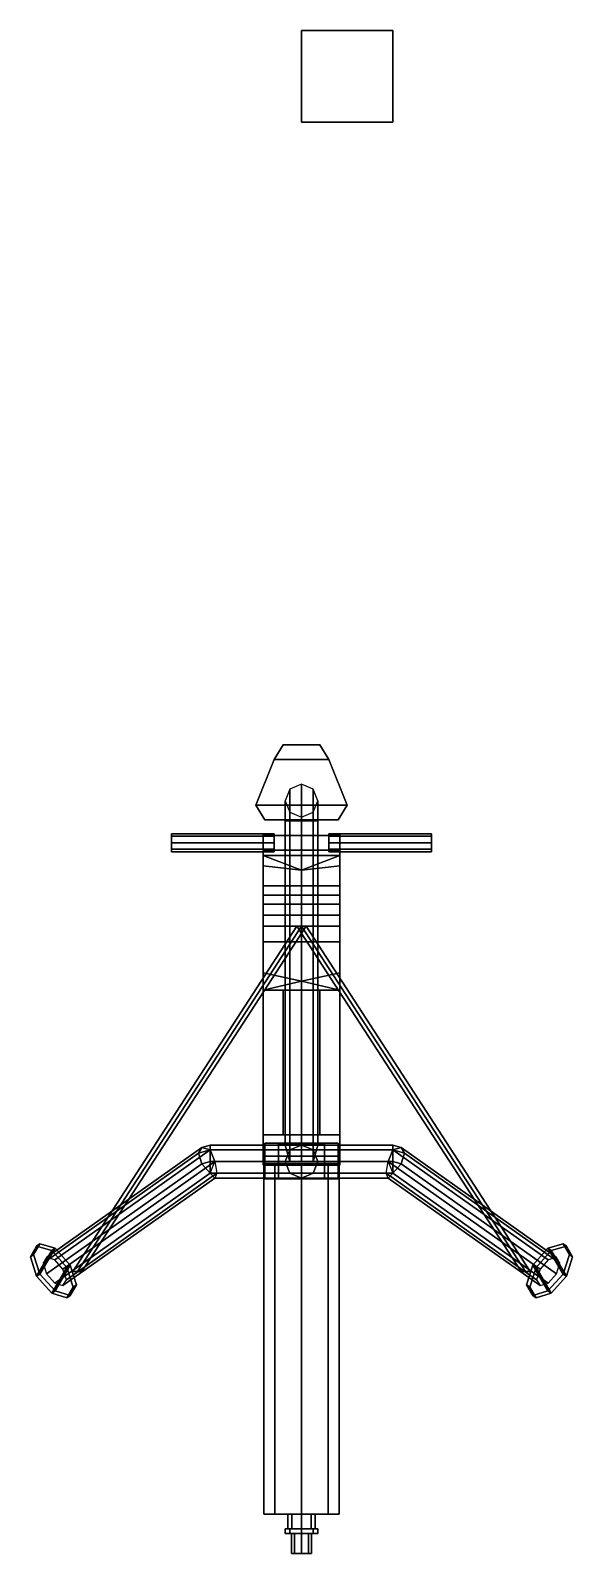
# Model space of a CAD drawing. Header units: millimetres. Extents: x -3 to 3, y -4.3 to 12.3.
import ezdxf

# ---------------------------------------------------------------- set-up
doc = ezdxf.new("R2010")
doc.units = ezdxf.units.MM
doc.layers.add('t2', color=4, linetype='Continuous')
doc.layers.add('tripod', color=5, linetype='Continuous')

msp = doc.modelspace()

# ---------------------------------------------------------------- linework, layer by layer
for points in [[(1, 12.35, -1.84), (1, 12.35, -2.84), (0, 12.35, -2.84), (0, 12.35, -1.84)], [(1, 12.35, -2.84), (1, 11.35, -2.84), (0, 11.35, -2.84), (0, 12.35, -2.84)], [(0, 12.35, -2.84), (0, 11.35, -2.84), (0, 11.35, -1.84), (0, 12.35, -1.84)], [(0, 12.35, -1.84), (0, 11.35, -1.84), (1, 11.35, -1.84), (1, 12.35, -1.84)], [(1, 11.35, -1.84), (1, 11.35, -2.84), (1, 12.35, -2.84), (1, 12.35, -1.84)], [(0, 11.35, -1.84), (0, 11.35, -2.84), (1, 11.35, -2.84), (1, 11.35, -1.84)], [(-0.42, 3.551, 2.181), (-0.42, 3.58, 2.11), (-1.42, 3.58, 2.11), (-1.42, 3.551, 2.181)], [(-0.42, 3.58, 2.11), (-0.42, 3.551, 2.039), (-1.42, 3.551, 2.039), (-1.42, 3.58, 2.11)], [(-1.42, 3.48, 2.21), (-1.42, 3.551, 2.181), (-1.42, 3.58, 2.11), (-1.42, 3.409, 2.181)], [(-1.42, 3.409, 2.181), (-1.42, 3.58, 2.11), (-1.42, 3.551, 2.039), (-1.42, 3.38, 2.11)], [(-0.42, 3.48, 2.21), (-0.42, 3.551, 2.181), (-1.42, 3.551, 2.181), (-1.42, 3.48, 2.21)], [(-0.42, 3.551, 2.039), (-0.42, 3.48, 2.01), (-1.42, 3.48, 2.01), (-1.42, 3.551, 2.039)], [(-1.42, 3.38, 2.11), (-1.42, 3.551, 2.039), (-1.42, 3.48, 2.01), (-1.42, 3.409, 2.039)], [(-0.3, 3.551, 2.341), (-0.3, 3.58, 2.27), (-0.42, 3.58, 2.11), (-0.42, 3.551, 2.181)], [(-0.3, 3.58, 2.27), (-0.3, 3.551, 2.199), (-0.42, 3.551, 2.039), (-0.42, 3.58, 2.11)], [(-0.3, 3.56, 2.4), (-0.3, 3.4, 2.4), (-0.42, 3.4, 2.76), (-0.42, 3.56, 2.76)], [(0.42, 3.56, 2.76), (0.3, 3.56, 2.4), (-0.3, 3.56, 2.4), (-0.42, 3.56, 2.76)], [(-0.3, 3.4, 2.91), (-0.3, 3.56, 2.91), (-0.42, 3.56, 2.76), (-0.42, 3.4, 2.76)], [(-0.42, 3.56, 2.76), (-0.3, 3.56, 2.91), (0.3, 3.56, 2.91), (0.42, 3.56, 2.76)], [(-0.3, 3.48, 2.37), (-0.3, 3.551, 2.341), (-0.42, 3.551, 2.181), (-0.42, 3.48, 2.21)], [(-0.3, 3.551, 2.199), (-0.3, 3.48, 2.17), (-0.42, 3.48, 2.01), (-0.42, 3.551, 2.039)], [(0.3, 3.4, 2.91), (0.3, 3.56, 2.91), (-0.3, 3.56, 2.91), (-0.3, 3.4, 2.91)], [(-0.3, 3.4, 2.4), (-0.3, 3.56, 2.4), (-0.3, 3.56, 2.17), (-0.3, 3.4, 2.17)], [(-0.3, 3.56, 2.17), (-0.3, 3.56, 2.4), (0.3, 3.56, 2.4), (0.3, 3.56, 2.17)], [(-0.3, 3.4, 2.17), (-0.3, 3.56, 2.17), (0.3, 3.56, 2.17), (0.3, 3.4, 2.17)], [(0.3, 3.551, 2.199), (0.3, 3.58, 2.27), (0.42, 3.58, 2.11), (0.42, 3.551, 2.039)], [(0.3, 3.58, 2.27), (0.3, 3.551, 2.341), (0.42, 3.551, 2.181), (0.42, 3.58, 2.11)], [(0.42, 3.4, 2.76), (0.3, 3.4, 2.4), (0.3, 3.56, 2.4), (0.42, 3.56, 2.76)], [(0.42, 3.56, 2.76), (0.3, 3.56, 2.91), (0.3, 3.4, 2.91), (0.42, 3.4, 2.76)], [(0.3, 3.56, 2.17), (0.3, 3.56, 2.4), (0.3, 3.4, 2.4), (0.3, 3.4, 2.17)], [(0.3, 3.48, 2.17), (0.3, 3.551, 2.199), (0.42, 3.551, 2.039), (0.42, 3.48, 2.01)], [(0.3, 3.551, 2.341), (0.3, 3.48, 2.37), (0.42, 3.48, 2.21), (0.42, 3.551, 2.181)], [(0.42, 3.551, 2.039), (0.42, 3.58, 2.11), (1.42, 3.58, 2.11), (1.42, 3.551, 2.039)], [(0.42, 3.58, 2.11), (0.42, 3.551, 2.181), (1.42, 3.551, 2.181), (1.42, 3.58, 2.11)], [(0.42, 3.48, 2.01), (0.42, 3.551, 2.039), (1.42, 3.551, 2.039), (1.42, 3.48, 2.01)], [(0.42, 3.551, 2.181), (0.42, 3.48, 2.21), (1.42, 3.48, 2.21), (1.42, 3.551, 2.181)], [(1.42, 3.551, 2.181), (1.42, 3.38, 2.11), (1.42, 3.409, 2.039), (1.42, 3.58, 2.11)], [(1.42, 3.58, 2.11), (1.42, 3.409, 2.039), (1.42, 3.48, 2.01), (1.42, 3.551, 2.039)], [(1.42, 3.48, 2.21), (1.42, 3.409, 2.181), (1.42, 3.38, 2.11), (1.42, 3.551, 2.181)], [(-0.42, 3.409, 2.181), (-0.42, 3.48, 2.21), (-1.42, 3.48, 2.21), (-1.42, 3.409, 2.181)], [(-0.42, 3.48, 2.01), (-0.42, 3.409, 2.039), (-1.42, 3.409, 2.039), (-1.42, 3.48, 2.01)], [(-0.42, 3.38, 2.11), (-0.42, 3.409, 2.181), (-1.42, 3.409, 2.181), (-1.42, 3.38, 2.11)], [(-0.42, 3.409, 2.039), (-0.42, 3.38, 2.11), (-1.42, 3.38, 2.11), (-1.42, 3.409, 2.039)], [(-0.3, 3.409, 2.341), (-0.3, 3.48, 2.37), (-0.42, 3.48, 2.21), (-0.42, 3.409, 2.181)], [(-0.3, 3.48, 2.17), (-0.3, 3.409, 2.199), (-0.42, 3.409, 2.039), (-0.42, 3.48, 2.01)], [(-0.3, 3.38, 2.27), (-0.3, 3.409, 2.341), (-0.42, 3.409, 2.181), (-0.42, 3.38, 2.11)], [(-0.3, 3.409, 2.199), (-0.3, 3.38, 2.27), (-0.42, 3.38, 2.11), (-0.42, 3.409, 2.039)], [(-0.42, 3.4, 2.76), (-0.42, 3.01, 2.76), (0.42, 3.01, 2.76), (0.42, 3.4, 2.76)], [(-0.42, 3.4, 2.55), (-0.42, 2.06, 2.55), (-0.42, 3.01, 2.76), (-0.42, 3.4, 2.76)], [(-0.42, 3.4, 2.48), (-0.42, 3.34, 2.44), (-0.42, 3.23, 2.55), (-0.42, 3.4, 2.55)], [(0.42, 3.4, 2.48), (0.42, 3.34, 2.44), (-0.42, 3.34, 2.44), (-0.42, 3.4, 2.48)], [(-0.42, 3.4, 2.76), (-0.3, 3.4, 2.4), (0.3, 3.4, 2.4), (0.42, 3.4, 2.76)], [(0.42, 3.4, 2.76), (0.3, 3.4, 2.91), (-0.3, 3.4, 2.91), (-0.42, 3.4, 2.76)], [(0, 3.18, 2.45), (-0.42, 3.34, 2.44), (0.42, 3.34, 2.44), (0, 3.18, 2.45)], [(-0.42, 3.23, 2.55), (-0.42, 3.34, 2.44), (0, 3.18, 2.45), (-0.42, 3.23, 2.55)], [(0.3, 3.4, 2.17), (0.3, 3.4, 2.4), (-0.3, 3.4, 2.4), (-0.3, 3.4, 2.17)], [(0, 3.18, 2.45), (0.42, 3.34, 2.44), (0.42, 3.23, 2.55), (0, 3.18, 2.45)], [(0.3, 3.409, 2.199), (0.3, 3.48, 2.17), (0.42, 3.48, 2.01), (0.42, 3.409, 2.039)], [(0.3, 3.48, 2.37), (0.3, 3.409, 2.341), (0.42, 3.409, 2.181), (0.42, 3.48, 2.21)], [(0.3, 3.38, 2.27), (0.3, 3.409, 2.199), (0.42, 3.409, 2.039), (0.42, 3.38, 2.11)], [(0.3, 3.409, 2.341), (0.3, 3.38, 2.27), (0.42, 3.38, 2.11), (0.42, 3.409, 2.181)], [(0.42, 3.409, 2.039), (0.42, 3.48, 2.01), (1.42, 3.48, 2.01), (1.42, 3.409, 2.039)], [(0.42, 3.48, 2.21), (0.42, 3.409, 2.181), (1.42, 3.409, 2.181), (1.42, 3.48, 2.21)], [(0.42, 3.38, 2.11), (0.42, 3.409, 2.039), (1.42, 3.409, 2.039), (1.42, 3.38, 2.11)], [(0.42, 3.409, 2.181), (0.42, 3.38, 2.11), (1.42, 3.38, 2.11), (1.42, 3.409, 2.181)], [(0.42, 3.01, 2.76), (0.42, 2.06, 2.55), (0.42, 3.4, 2.55), (0.42, 3.4, 2.76)], [(0.42, 3.23, 2.55), (0.42, 3.34, 2.44), (0.42, 3.4, 2.48), (0.42, 3.4, 2.55)], [(0, 3.18, 2.45), (0, 1.97, 2.45), (-0.42, 2.06, 2.55), (-0.42, 3.23, 2.55)], [(0.42, 3.23, 2.55), (0.42, 2.06, 2.55), (0, 1.97, 2.45), (0, 3.18, 2.45)], [(-0.42, 3.01, 2.76), (-0.42, 2.06, 2.55), (-0.42, 2.81, 2.89), (-0.42, 2.91, 2.89)], [(0.42, 2.91, 2.89), (0.42, 3.01, 2.76), (-0.42, 3.01, 2.76), (-0.42, 2.91, 2.89)], [(0.42, 2.81, 2.89), (0.42, 2.06, 2.55), (0.42, 3.01, 2.76), (0.42, 2.91, 2.89)], [(-0.42, 2.91, 2.89), (-0.42, 2.81, 2.89), (0.42, 2.81, 2.89), (0.42, 2.91, 2.89)], [(-0.42, 2.81, 2.89), (-0.42, 2.06, 2.55), (-0.42, 2.69, 3.17), (-0.42, 2.81, 2.95)], [(0.42, 2.81, 2.95), (0.42, 2.81, 2.89), (-0.42, 2.81, 2.89), (-0.42, 2.81, 2.95)], [(-0.42, 2.81, 2.95), (-0.42, 2.69, 3.17), (0.42, 2.69, 3.17), (0.42, 2.81, 2.95)], [(-0.42, 2.69, 3.17), (-0.42, 2.06, 2.55), (-0.42, 2.4, 3.33), (-0.42, 2.57, 3.25)], [(0.42, 2.57, 3.25), (0.42, 2.69, 3.17), (-0.42, 2.69, 3.17), (-0.42, 2.57, 3.25)], [(0.42, 2.69, 3.17), (0.42, 2.06, 2.55), (0.42, 2.81, 2.89), (0.42, 2.81, 2.95)], [(0.42, 2.4, 3.33), (0.42, 2.06, 2.55), (0.42, 2.69, 3.17), (0.42, 2.57, 3.25)], [(-0.42, 2.57, 3.25), (-0.42, 2.4, 3.33), (0.42, 2.4, 3.33), (0.42, 2.57, 3.25)], [(-0.42, 2.06, 2.55), (-0.42, 1.87, 2.42), (-0.42, 0.06, 3.33), (-0.42, 2.4, 3.33)], [(-0.42, 2.4, 3.33), (-0.42, 0.06, 3.33), (0.42, 0.06, 3.33), (0.42, 2.4, 3.33)], [(0.42, 0.06, 3.33), (0.42, 1.87, 2.42), (0.42, 2.06, 2.55), (0.42, 2.4, 3.33)], [(-0.42, 2.06, 2.55), (0, 1.97, 2.45), (-0.42, 1.87, 2.42), (-0.42, 2.06, 2.55)], [(0, 1.97, 2.45), (0.42, 2.06, 2.55), (0.42, 1.87, 2.42), (0, 1.97, 2.45)], [(0, 1.97, 2.45), (0.42, 1.87, 2.42), (-0.42, 1.87, 2.42), (0, 1.97, 2.45)], [(-0.42, 1.87, 2.42), (-0.42, -0.04, 2.42), (-0.42, -0.04, 3.28), (-0.42, 0.06, 3.33)], [(-0.42, 1.87, 2.28), (-0.42, 0.29, 2.28), (-0.42, 0.29, 2.42), (-0.42, 1.87, 2.42)], [(0.42, 1.87, 2.42), (0.42, 1.87, 2.28), (-0.42, 1.87, 2.28), (-0.42, 1.87, 2.42)], [(0.42, 1.87, 2.28), (0.2, 1.87, 2.14), (-0.2, 1.87, 2.14), (-0.42, 1.87, 2.28)], [(-0.2, 1.87, 2.14), (-0.2, 0.29, 2.14), (-0.42, 0.29, 2.28), (-0.42, 1.87, 2.28)], [(0.2, 1.87, 2.14), (0.2, 0.29, 2.14), (-0.2, 0.29, 2.14), (-0.2, 1.87, 2.14)], [(0.42, 0.29, 2.28), (0.2, 0.29, 2.14), (0.2, 1.87, 2.14), (0.42, 1.87, 2.28)], [(0.42, -0.04, 3.28), (0.42, -0.04, 2.42), (0.42, 1.87, 2.42), (0.42, 0.06, 3.33)], [(0.42, 0.29, 2.42), (0.42, 0.29, 2.28), (0.42, 1.87, 2.28), (0.42, 1.87, 2.42)], [(0.42, 0.29, 2.42), (0.42, -0.04, 2.42), (-0.42, -0.04, 2.42), (-0.42, 0.29, 2.42)], [(-0.42, 0.29, 2.42), (-0.42, 0.29, 2.28), (0.42, 0.29, 2.28), (0.42, 0.29, 2.42)], [(-0.42, 0.29, 2.28), (-0.2, 0.29, 2.14), (0.2, 0.29, 2.14), (0.42, 0.29, 2.28)], [(-0.4, 0.2, 2.04), (-0.4, -0.19, 2.04), (-0.4, -0.19, 2.12), (-0.4, 0.2, 2.04)], [(0.25, 0.2, 2.12), (0.4, 0.2, 2.04), (-0.4, 0.2, 2.04), (-0.25, 0.2, 2.12)], [(0.4, 0.2, 2.04), (0.4, -0.19, 2.04), (-0.4, -0.19, 2.04), (-0.4, 0.2, 2.04)], [(-0.25, 0.2, 2.35), (-0.25, 0.2, 2.12), (-0.4, 0.2, 2.04), (-0.4, 0.2, 2.35)], [(-0.4, 0.2, 2.04), (-0.4, -0.19, 2.12), (-0.4, -0.02, 2.35), (-0.4, 0.2, 2.35)], [(-0.4, 0.2, 2.35), (-0.4, -0.02, 2.35), (-0.25, -0.02, 2.35), (-0.25, 0.2, 2.35)], [(-0.25, 0.2, 2.12), (-0.25, -0.19, 2.12), (0.25, -0.19, 2.12), (0.25, 0.2, 2.12)], [(-0.25, -0.02, 2.35), (-0.25, -0.19, 2.12), (-0.25, 0.2, 2.12), (-0.25, 0.2, 2.35)], [(-0.25, 0.19, 2.19), (-0.25, -0.02, 2.19), (-0.25, -0.02, 2.42), (-0.25, 0.19, 2.42)], [(0.25, 0.19, 2.42), (0.25, 0.19, 2.19), (-0.25, 0.19, 2.19), (-0.25, 0.19, 2.42)], [(0.25, 0.19, 2.19), (0.25, -0.02, 2.19), (-0.25, -0.02, 2.19), (-0.25, 0.19, 2.19)], [(0.25, 0.2, 2.12), (0.25, -0.19, 2.12), (0.25, -0.02, 2.35), (0.25, 0.2, 2.35)], [(0.4, 0.2, 2.35), (0.4, 0.2, 2.04), (0.25, 0.2, 2.12), (0.25, 0.2, 2.35)], [(0.25, 0.2, 2.35), (0.25, -0.02, 2.35), (0.4, -0.02, 2.35), (0.4, 0.2, 2.35)], [(0.25, -0.02, 2.42), (0.25, -0.02, 2.19), (0.25, 0.19, 2.19), (0.25, 0.19, 2.42)], [(0.4, -0.02, 2.35), (0.4, -0.19, 2.12), (0.4, 0.2, 2.04), (0.4, 0.2, 2.35)], [(0.4, -0.19, 2.12), (0.4, -0.19, 2.04), (0.4, 0.2, 2.04)], [(-0.42, 0.06, 3.33), (-0.42, -0.04, 3.28), (0.42, -0.04, 3.28), (0.42, 0.06, 3.33)], [(-0.42, -0.04, 3.28), (-0.42, -0.04, 2.42), (0.42, -0.04, 2.42), (0.42, -0.04, 3.28)], [(-0.29, -0.04, 3.16), (-0.41, -0.04, 2.87), (-0.41, -3.85, 2.87), (-0.29, -3.85, 3.16)], [(-0.41, -0.04, 2.87), (-0.29, -0.04, 2.58), (-0.29, -3.85, 2.58), (-0.41, -3.85, 2.87)], [(-0.4, -0.02, 2.35), (-0.4, -0.19, 2.12), (-0.25, -0.19, 2.12), (-0.25, -0.02, 2.35)], [(0, -0.04, 3.28), (-0.29, -0.04, 3.16), (-0.29, -3.85, 3.16), (0, -3.85, 3.28)], [(-0.29, -0.04, 2.58), (0, -0.04, 2.46), (0, -3.85, 2.46), (-0.29, -3.85, 2.58)], [(-0.25, -0.02, 2.42), (-0.25, -0.02, 2.19), (0.25, -0.02, 2.19), (0.25, -0.02, 2.42)], [(0.29, -0.04, 3.16), (0, -0.04, 3.28), (0, -3.85, 3.28), (0.29, -3.85, 3.16)], [(0, -0.04, 2.46), (0.29, -0.04, 2.58), (0.29, -3.85, 2.58), (0, -3.85, 2.46)], [(0.25, -0.02, 2.35), (0.25, -0.19, 2.12), (0.4, -0.19, 2.12), (0.4, -0.02, 2.35)], [(0.41, -0.04, 2.87), (0.29, -0.04, 3.16), (0.29, -3.85, 3.16), (0.41, -3.85, 2.87)], [(0.29, -0.04, 2.58), (0.41, -0.04, 2.87), (0.41, -3.85, 2.87), (0.29, -3.85, 2.58)], [(-0.4, -0.19, 2.12), (-0.4, -0.19, 2.04), (0.4, -0.19, 2.04), (0.4, -0.19, 2.12)], [(-0.29, -3.85, 3.16), (-0.41, -3.85, 2.87), (-0.15, -3.85, 2.67), (-0.106, -3.85, 2.776)], [(-0.41, -3.85, 2.87), (-0.29, -3.85, 2.58), (-0.106, -3.85, 2.564), (-0.15, -3.85, 2.67)], [(0, -3.85, 3.28), (-0.29, -3.85, 3.16), (-0.106, -3.85, 2.776), (0, -3.85, 2.82)], [(-0.29, -3.85, 2.58), (0, -3.85, 2.46), (0, -3.85, 2.52), (-0.106, -3.85, 2.564)], [(-0.106, -3.85, 2.776), (-0.15, -3.85, 2.67), (-0.15, -4.01, 2.67), (-0.106, -4.01, 2.776)], [(-0.15, -3.85, 2.67), (-0.106, -3.85, 2.564), (-0.106, -4.01, 2.564), (-0.15, -4.01, 2.67)], [(0, -3.85, 2.82), (-0.106, -3.85, 2.776), (-0.106, -4.01, 2.776), (0, -4.01, 2.82)], [(-0.106, -3.85, 2.564), (0, -3.85, 2.52), (0, -4.01, 2.52), (-0.106, -4.01, 2.564)], [(0.106, -3.85, 2.776), (0, -3.85, 2.82), (0, -4.01, 2.82), (0.106, -4.01, 2.776)], [(0, -3.85, 2.52), (0.106, -3.85, 2.564), (0.106, -4.01, 2.564), (0, -4.01, 2.52)], [(0.29, -3.85, 3.16), (0, -3.85, 3.28), (0, -3.85, 2.82), (0.106, -3.85, 2.776)], [(0, -3.85, 2.46), (0.29, -3.85, 2.58), (0.106, -3.85, 2.564), (0, -3.85, 2.52)], [(0.15, -3.85, 2.67), (0.106, -3.85, 2.776), (0.106, -4.01, 2.776), (0.15, -4.01, 2.67)], [(0.106, -3.85, 2.564), (0.15, -3.85, 2.67), (0.15, -4.01, 2.67), (0.106, -4.01, 2.564)], [(0.41, -3.85, 2.87), (0.29, -3.85, 3.16), (0.106, -3.85, 2.776), (0.15, -3.85, 2.67)], [(0.29, -3.85, 2.58), (0.41, -3.85, 2.87), (0.15, -3.85, 2.67), (0.106, -3.85, 2.564)], [(-0.127, -4.01, 2.797), (-0.18, -4.01, 2.67), (-0.18, -4.06, 2.67), (-0.127, -4.06, 2.797)], [(-0.18, -4.01, 2.67), (-0.127, -4.01, 2.543), (-0.127, -4.06, 2.543), (-0.18, -4.06, 2.67)], [(-0.106, -4.01, 2.776), (-0.15, -4.01, 2.67), (-0.18, -4.01, 2.67), (-0.127, -4.01, 2.797)], [(-0.15, -4.01, 2.67), (-0.106, -4.01, 2.564), (-0.127, -4.01, 2.543), (-0.18, -4.01, 2.67)], [(-0.127, -4.06, 2.797), (-0.18, -4.06, 2.67), (-0.11, -4.06, 2.67), (-0.078, -4.06, 2.748)], [(-0.18, -4.06, 2.67), (-0.127, -4.06, 2.543), (-0.078, -4.06, 2.592), (-0.11, -4.06, 2.67)], [(0, -4.01, 2.85), (-0.127, -4.01, 2.797), (-0.127, -4.06, 2.797), (0, -4.06, 2.85)], [(-0.127, -4.01, 2.543), (0, -4.01, 2.49), (0, -4.06, 2.49), (-0.127, -4.06, 2.543)], [(0, -4.01, 2.82), (-0.106, -4.01, 2.776), (-0.127, -4.01, 2.797), (0, -4.01, 2.85)], [(-0.106, -4.01, 2.564), (0, -4.01, 2.52), (0, -4.01, 2.49), (-0.127, -4.01, 2.543)], [(0, -4.06, 2.85), (-0.127, -4.06, 2.797), (-0.078, -4.06, 2.748), (0, -4.06, 2.78)], [(-0.127, -4.06, 2.543), (0, -4.06, 2.49), (0, -4.06, 2.56), (-0.078, -4.06, 2.592)], [(-0.078, -4.06, 2.748), (-0.11, -4.06, 2.67), (-0.11, -4.28, 2.67), (-0.078, -4.28, 2.748)], [(-0.11, -4.06, 2.67), (-0.078, -4.06, 2.592), (-0.078, -4.28, 2.592), (-0.11, -4.28, 2.67)], [(0, -4.06, 2.78), (-0.078, -4.06, 2.748), (-0.078, -4.28, 2.748), (0, -4.28, 2.78)], [(-0.078, -4.06, 2.592), (0, -4.06, 2.56), (0, -4.28, 2.56), (-0.078, -4.28, 2.592)], [(0.127, -4.01, 2.797), (0, -4.01, 2.85), (0, -4.06, 2.85), (0.127, -4.06, 2.797)], [(0, -4.01, 2.49), (0.127, -4.01, 2.543), (0.127, -4.06, 2.543), (0, -4.06, 2.49)], [(0, -4.01, 2.52), (0.106, -4.01, 2.564), (0.127, -4.01, 2.543), (0, -4.01, 2.49)], [(0.106, -4.01, 2.776), (0, -4.01, 2.82), (0, -4.01, 2.85), (0.127, -4.01, 2.797)], [(0.078, -4.06, 2.748), (0, -4.06, 2.78), (0, -4.28, 2.78), (0.078, -4.28, 2.748)], [(0, -4.06, 2.56), (0.078, -4.06, 2.592), (0.078, -4.28, 2.592), (0, -4.28, 2.56)], [(0, -4.06, 2.49), (0.127, -4.06, 2.543), (0.078, -4.06, 2.592), (0, -4.06, 2.56)], [(0.127, -4.06, 2.797), (0, -4.06, 2.85), (0, -4.06, 2.78), (0.078, -4.06, 2.748)], [(0.11, -4.06, 2.67), (0.078, -4.06, 2.748), (0.078, -4.28, 2.748), (0.11, -4.28, 2.67)], [(0.078, -4.06, 2.592), (0.11, -4.06, 2.67), (0.11, -4.28, 2.67), (0.078, -4.28, 2.592)], [(0.127, -4.06, 2.543), (0.18, -4.06, 2.67), (0.11, -4.06, 2.67), (0.078, -4.06, 2.592)], [(0.18, -4.06, 2.67), (0.127, -4.06, 2.797), (0.078, -4.06, 2.748), (0.11, -4.06, 2.67)], [(0.106, -4.01, 2.564), (0.15, -4.01, 2.67), (0.18, -4.01, 2.67), (0.127, -4.01, 2.543)], [(0.15, -4.01, 2.67), (0.106, -4.01, 2.776), (0.127, -4.01, 2.797), (0.18, -4.01, 2.67)], [(0.18, -4.01, 2.67), (0.127, -4.01, 2.797), (0.127, -4.06, 2.797), (0.18, -4.06, 2.67)], [(0.127, -4.01, 2.543), (0.18, -4.01, 2.67), (0.18, -4.06, 2.67), (0.127, -4.06, 2.543)], [(0, -4.28, 2.78), (-0.078, -4.28, 2.748), (-0.11, -4.28, 2.67), (0.078, -4.28, 2.748)], [(0.078, -4.28, 2.748), (-0.11, -4.28, 2.67), (-0.078, -4.28, 2.592), (0.11, -4.28, 2.67)], [(0.11, -4.28, 2.67), (-0.078, -4.28, 2.592), (0, -4.28, 2.56), (0.078, -4.28, 2.592)]]:
    msp.add_3dface(points)
at = {"layer": 't2'}
for points in [[(2.694, -1.413, 0.393), (2.529, -1.132, -0.122), (2.694, -0.947, -0.073), (2.859, -1.228, 0.442)], [(2.565, -1.157, -0.147), (2.73, -0.972, -0.098), (2.694, -0.947, -0.073), (2.529, -1.132, -0.122)], [(2.565, -1.157, -0.147), (2.73, -1.438, 0.368), (2.895, -1.253, 0.417), (2.73, -0.972, -0.098)], [(2.859, -1.228, 0.442), (2.694, -0.947, -0.073), (2.859, -0.898, 0.112), (2.928, -1.015, 0.325)], [(2.73, -0.972, -0.098), (2.895, -0.923, 0.087), (2.859, -0.898, 0.112), (2.694, -0.947, -0.073)], [(2.73, -0.972, -0.098), (2.895, -1.253, 0.417), (2.963, -1.04, 0.3), (2.895, -0.923, 0.087)], [(2.895, -0.923, 0.087), (2.963, -1.04, 0.3), (2.928, -1.015, 0.325), (2.859, -0.898, 0.112)], [(2.529, -1.462, 0.208), (2.461, -1.345, -0.005), (2.529, -1.132, -0.122), (2.694, -1.413, 0.393)], [(2.496, -1.37, -0.03), (2.565, -1.157, -0.147), (2.529, -1.132, -0.122), (2.461, -1.345, -0.005)], [(2.496, -1.37, -0.03), (2.565, -1.487, 0.183), (2.73, -1.438, 0.368), (2.565, -1.157, -0.147)], [(2.963, -1.04, 0.3), (2.895, -1.253, 0.417), (2.859, -1.228, 0.442), (2.928, -1.015, 0.325)], [(2.895, -1.253, 0.417), (2.73, -1.438, 0.368), (2.694, -1.413, 0.393), (2.859, -1.228, 0.442)], [(2.565, -1.487, 0.183), (2.496, -1.37, -0.03), (2.461, -1.345, -0.005), (2.529, -1.462, 0.208)], [(2.73, -1.438, 0.368), (2.565, -1.487, 0.183), (2.529, -1.462, 0.208), (2.694, -1.413, 0.393)]]:
    msp.add_3dface(points, dxfattribs=at)
at = {"layer": 'tripod'}
for points in [[(0.3, 4.39, 0.13), (0.2, 4.55, 0.13), (-0.2, 4.55, 0.13), (-0.3, 4.39, 0.13)], [(-0.2, 4.55, 0.13), (-0.2, 4.55), (-0.3, 4.39), (-0.3, 4.39, 0.13)], [(0.2, 4.55, 0.13), (0.2, 4.55), (-0.2, 4.55), (-0.2, 4.55, 0.13)], [(0.3, 4.39), (0.2, 4.55), (0.2, 4.55, 0.13), (0.3, 4.39, 0.13)], [(-0.3, 4.39), (-0.5, 3.89), (-0.5, 3.89, 0.13), (-0.3, 4.39, 0.13)], [(-0.3, 4.39, 0.13), (-0.5, 3.89, 0.13), (0.5, 3.89, 0.13), (0.3, 4.39, 0.13)], [(0.5, 3.89, 0.13), (0.5, 3.89), (0.3, 4.39), (0.3, 4.39, 0.13)], [(-0.18, 3.72, 0.35), (-0.127, 3.72, 0.477), (-0.127, 4.067, 0.13), (-0.18, 3.94, 0.13)], [(-0.127, 3.72, 0.477), (0, 3.72, 0.53), (0, 4.12, 0.13), (-0.127, 4.067, 0.13)], [(0, 3.72, 0.53), (0.127, 3.72, 0.477), (0.127, 4.067, 0.13), (0, 4.12, 0.13)], [(0.127, 3.72, 0.477), (0.18, 3.72, 0.35), (0.18, 3.94, 0.13), (0.127, 4.067, 0.13)], [(-0.5, 3.89), (-0.4, 3.73), (-0.4, 3.73, 0.13), (-0.5, 3.89, 0.13)], [(-0.5, 3.89, 0.13), (-0.4, 3.73, 0.13), (0.4, 3.73, 0.13), (0.5, 3.89, 0.13)], [(-0.127, 3.72, 0.223), (-0.18, 3.72, 0.35), (-0.18, 3.94, 0.13), (-0.127, 3.813, 0.13)], [(0.18, 3.72, 0.35), (0.127, 3.72, 0.223), (0.127, 3.813, 0.13), (0.18, 3.94, 0.13)], [(0.4, 3.73, 0.13), (0.4, 3.73), (0.5, 3.89), (0.5, 3.89, 0.13)], [(-0.4, 3.73, 0.13), (-0.4, 3.73), (0.4, 3.73), (0.4, 3.73, 0.13)], [(-0.127, 0, 1.213), (-0.18, 0.18, 1.34), (-0.18, 3.72, 0.35), (-0.127, 3.72, 0.223)], [(-0.18, 0.18, 1.34), (-0.127, 0, 1.467), (-0.127, 3.72, 0.477), (-0.18, 3.72, 0.35)], [(0, 3.72, 0.17), (-0.127, 3.72, 0.223), (-0.127, 3.813, 0.13), (0, 3.76, 0.13)], [(0, 0, 1.16), (-0.127, 0, 1.213), (-0.127, 3.72, 0.223), (0, 3.72, 0.17)], [(-0.127, 0, 1.467), (0, 0, 1.52), (0, 3.72, 0.53), (-0.127, 3.72, 0.477)], [(0.127, 3.72, 0.223), (0, 3.72, 0.17), (0, 3.76, 0.13), (0.127, 3.813, 0.13)], [(0.127, 0, 1.213), (0, 0, 1.16), (0, 3.72, 0.17), (0.127, 3.72, 0.223)], [(0, 0, 1.52), (0.127, 0, 1.467), (0.127, 3.72, 0.477), (0, 3.72, 0.53)], [(0.18, 0.18, 1.34), (0.127, 0, 1.213), (0.127, 3.72, 0.223), (0.18, 3.72, 0.35)], [(0.127, 0, 1.467), (0.18, 0.18, 1.34), (0.18, 3.72, 0.35), (0.127, 3.72, 0.477)], [(0, 2.57, 0.58), (-0.05, 2.57, 0.53), (-2.5, -1.2, 0.35), (-2.45, -1.2, 0.4)], [(-0.05, 2.57, 0.53), (0, 2.57, 0.48), (-2.45, -1.2, 0.3), (-2.5, -1.2, 0.35)], [(0.05, 2.57, 0.53), (0, 2.57, 0.58), (-2.45, -1.2, 0.4), (-2.4, -1.2, 0.35)], [(0, 2.57, 0.48), (0.05, 2.57, 0.53), (-2.4, -1.2, 0.35), (-2.45, -1.2, 0.3)], [(0, 2.57, 0.58), (-0.05, 2.57, 0.53), (2.4, -1.2, 0.35), (2.45, -1.2, 0.4)], [(-0.05, 2.57, 0.53), (0, 2.57, 0.48), (2.45, -1.2, 0.3), (2.4, -1.2, 0.35)], [(0.05, 2.57, 0.53), (0, 2.57, 0.58), (2.45, -1.2, 0.4), (2.5, -1.2, 0.35)], [(0, 2.57, 0.48), (0.05, 2.57, 0.53), (2.5, -1.2, 0.35), (2.45, -1.2, 0.3)], [(-1, 0.127, 1.467), (-1, 0.18, 1.34), (-1.09, 0.154, 1.314), (-1.127, 0.09, 1.43)], [(-1, 0.18, 1.34), (-1, 0.18, 1.34), (-1, 0.127, 1.213), (-1.09, 0.154, 1.314)], [(1, 0.127, 1.467), (1, 0.18, 1.34), (-1, 0.18, 1.34), (-1, 0.127, 1.467)], [(1, 0.18, 1.34), (1, 0.127, 1.213), (-1, 0.127, 1.213), (-1, 0.18, 1.34)], [(0, 0.18, 1.34), (-0.127, 0.127, 1.467), (-0.127, 0.127, 2.04), (0, 0.18, 2.04)], [(0.127, 0.127, 1.467), (0, 0.18, 1.34), (0, 0.18, 2.04), (0.127, 0.127, 2.04)], [(1, 0.18, 1.34), (1, 0.127, 1.467), (1.127, 0.09, 1.43), (1.09, 0.154, 1.314)], [(1, 0.127, 1.213), (1, 0.18, 1.34), (1.09, 0.154, 1.314), (1, 0.127, 1.213)], [(-1.127, 0.09, 1.43), (-1.09, 0.154, 1.314), (-2.787, -1.046, 0.114), (-2.824, -1.11, 0.23)], [(-1.09, -0.026, 1.494), (-1.127, 0.09, 1.43), (-2.824, -1.11, 0.23), (-2.787, -1.226, 0.294)], [(-1.09, 0.154, 1.314), (-1, 0.127, 1.213), (-2.697, -1.073, 0.013), (-2.787, -1.046, 0.114)], [(-1, 0.127, 1.213), (-0.947, 0, 1.16), (-2.607, -1.174, -0.014), (-2.697, -1.073, 0.013)], [(-0.947, 0, 1.16), (-0.925, -0.127, 1.213), (-2.57, -1.29, 0.05), (-2.607, -1.174, -0.014)], [(-1, 0, 1.52), (-1, 0.127, 1.467), (-1.127, 0.09, 1.43), (-1.09, -0.026, 1.494)], [(1, 0, 1.52), (1, 0.127, 1.467), (-1, 0.127, 1.467), (-1, 0, 1.52)], [(1, 0.127, 1.213), (0.947, 0, 1.16), (-0.947, 0, 1.16), (-1, 0.127, 1.213)], [(-0.127, 0.127, 1.467), (-0.18, 0, 1.52), (-0.18, 0, 2.04), (-0.127, 0.127, 2.04)], [(0.18, 0, 1.52), (0.127, 0.127, 1.467), (0.127, 0.127, 2.04), (0.18, 0, 2.04)], [(0.947, 0, 1.16), (1, 0.127, 1.213), (2.697, -1.073, 0.013), (2.607, -1.174, -0.014)], [(1, 0.127, 1.213), (1.09, 0.154, 1.314), (2.787, -1.046, 0.114), (2.697, -1.073, 0.013)], [(1, 0.127, 1.467), (1, 0, 1.52), (1.09, -0.026, 1.494), (1.127, 0.09, 1.43)], [(1.09, 0.154, 1.314), (1.127, 0.09, 1.43), (2.824, -1.11, 0.23), (2.787, -1.046, 0.114)], [(1.127, 0.09, 1.43), (1.09, -0.026, 1.494), (2.787, -1.226, 0.294), (2.824, -1.11, 0.23)], [(-1, -0.127, 1.467), (-1.09, -0.026, 1.494), (-2.787, -1.226, 0.294), (-2.697, -1.327, 0.267)], [(-0.947, -0.18, 1.34), (-1, -0.127, 1.467), (-2.697, -1.327, 0.267), (-2.607, -1.354, 0.166)], [(-0.925, -0.127, 1.213), (-0.947, -0.18, 1.34), (-2.607, -1.354, 0.166), (-2.57, -1.29, 0.05)], [(-1, 0, 1.52), (-1, 0, 1.52), (-1.09, -0.026, 1.494), (-1, -0.127, 1.467)], [(0.947, 0, 1.16), (1, -0.127, 1.213), (-1, -0.127, 1.213), (-0.947, 0, 1.16)], [(1, -0.127, 1.467), (1, 0, 1.52), (-1, 0, 1.52), (-1, -0.127, 1.467)], [(1, -0.127, 1.213), (0.947, -0.18, 1.34), (-0.947, -0.18, 1.34), (-1, -0.127, 1.213)], [(0.947, -0.18, 1.34), (1, -0.127, 1.467), (-1, -0.127, 1.467), (-0.947, -0.18, 1.34)], [(-0.18, 0, 1.52), (-0.127, -0.127, 1.467), (-0.127, -0.127, 2.04), (-0.18, 0, 2.04)], [(-0.127, -0.127, 1.467), (0, -0.18, 1.34), (0, -0.18, 2.04), (-0.127, -0.127, 2.04)], [(0, -0.18, 1.34), (0.127, -0.127, 1.467), (0.127, -0.127, 2.04), (0, -0.18, 2.04)], [(0.127, -0.127, 1.467), (0.18, 0, 1.52), (0.18, 0, 2.04), (0.127, -0.127, 2.04)], [(0.925, -0.127, 1.213), (0.947, 0, 1.16), (2.607, -1.174, -0.014), (2.57, -1.29, 0.05)], [(0.947, -0.18, 1.34), (0.925, -0.127, 1.213), (2.57, -1.29, 0.05), (2.607, -1.354, 0.166)], [(1, -0.127, 1.467), (0.947, -0.18, 1.34), (2.607, -1.354, 0.166), (2.697, -1.327, 0.267)], [(1, 0, 1.52), (1, -0.127, 1.467), (1, -0.127, 1.467), (1.09, -0.026, 1.494)], [(1.09, -0.026, 1.494), (1, -0.127, 1.467), (2.697, -1.327, 0.267), (2.787, -1.226, 0.294)], [(-2.895, -0.923, 0.087), (-2.963, -1.04, 0.3), (-2.928, -1.015, 0.325), (-2.859, -0.898, 0.112)], [(-2.73, -0.972, -0.098), (-2.895, -1.253, 0.417), (-2.963, -1.04, 0.3), (-2.895, -0.923, 0.087)], [(-2.859, -1.228, 0.442), (-2.694, -0.947, -0.073), (-2.859, -0.898, 0.112), (-2.928, -1.015, 0.325)], [(-2.73, -0.972, -0.098), (-2.895, -0.923, 0.087), (-2.859, -0.898, 0.112), (-2.694, -0.947, -0.073)], [(-2.565, -1.157, -0.147), (-2.73, -1.438, 0.368), (-2.895, -1.253, 0.417), (-2.73, -0.972, -0.098)], [(-2.694, -1.413, 0.393), (-2.529, -1.132, -0.122), (-2.694, -0.947, -0.073), (-2.859, -1.228, 0.442)], [(-2.565, -1.157, -0.147), (-2.73, -0.972, -0.098), (-2.694, -0.947, -0.073), (-2.529, -1.132, -0.122)], [(-2.963, -1.04, 0.3), (-2.895, -1.253, 0.417), (-2.859, -1.228, 0.442), (-2.928, -1.015, 0.325)], [(-2.496, -1.37, -0.03), (-2.565, -1.487, 0.183), (-2.73, -1.438, 0.368), (-2.565, -1.157, -0.147)], [(-2.529, -1.462, 0.208), (-2.461, -1.345, -0.005), (-2.529, -1.132, -0.122), (-2.694, -1.413, 0.393)], [(-2.496, -1.37, -0.03), (-2.565, -1.157, -0.147), (-2.529, -1.132, -0.122), (-2.461, -1.345, -0.005)], [(-2.895, -1.253, 0.417), (-2.73, -1.438, 0.368), (-2.694, -1.413, 0.393), (-2.859, -1.228, 0.442)], [(-2.73, -1.438, 0.368), (-2.565, -1.487, 0.183), (-2.529, -1.462, 0.208), (-2.694, -1.413, 0.393)], [(-2.565, -1.487, 0.183), (-2.496, -1.37, -0.03), (-2.461, -1.345, -0.005), (-2.529, -1.462, 0.208)]]:
    msp.add_3dface(points, dxfattribs=at)

doc.saveas('drawing.dxf')
